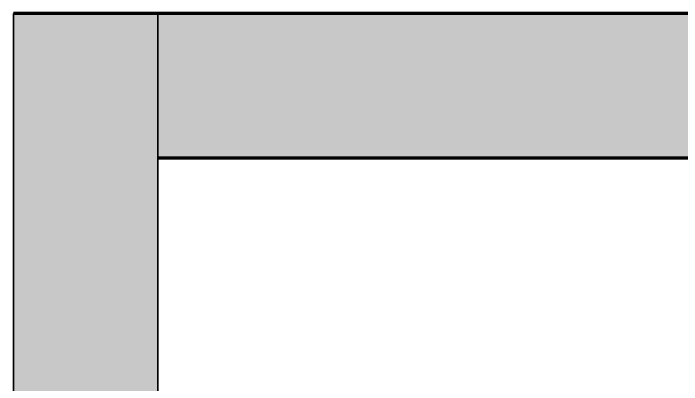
# Model space of a CAD drawing. Header units: millimetres. Extents: x 971.3 to 1010.6, y 593 to 619.8.
# Drawn here: x 983.173 to 983.866, y 618.535 to 618.92 of the extents above; entities that cross this region are included whole.
import ezdxf

# ---------------------------------------------------------------- set-up
doc = ezdxf.new("R2010")
doc.units = ezdxf.units.MM
doc.layers.add('csco', color=7, linetype='Continuous', lineweight=70)
doc.layers.add('www.dwgfree.com', color=7, linetype='Continuous', lineweight=70)

msp = doc.modelspace()

# ---------------------------------------------------------------- hatches: boundary and pattern name
at = {"layer": 'www.dwgfree.com', "lineweight": 35}
for points in [[(983.17258, 618.91996), (983.32258, 618.91996), (983.32258, 599.06678), (983.17258, 599.06678)], [(993.17264, 618.91996), (983.32258, 618.91996), (983.32258, 618.76996), (993.17264, 618.76996)]]:
    msp.add_hatch(color=256, dxfattribs=at).paths.add_polyline_path(points)

# ---------------------------------------------------------------- linework, layer by layer
at = {"layer": 'csco'}
for p, q in [((993.17264, 618.91996), (983.17258, 618.91996)), ((993.02264, 618.76996), (983.32258, 618.76996))]:
    msp.add_line(p, q, dxfattribs=at)
at = {"layer": 'www.dwgfree.com', "lineweight": 35}
for p, q in [((983.17258, 618.91996), (983.17258, 599.06678)), ((983.32258, 618.76996), (983.32258, 599.06678))]:
    msp.add_line(p, q, dxfattribs=at)
for points in [[(983.17258, 618.91996), (983.32258, 618.91996), (983.32258, 599.06678), (983.17258, 599.06678)], [(993.17264, 618.91996), (983.32258, 618.91996), (983.32258, 618.76996), (993.17264, 618.76996)]]:
    msp.add_lwpolyline(points, close=True, dxfattribs=at)

doc.saveas('drawing.dxf')
